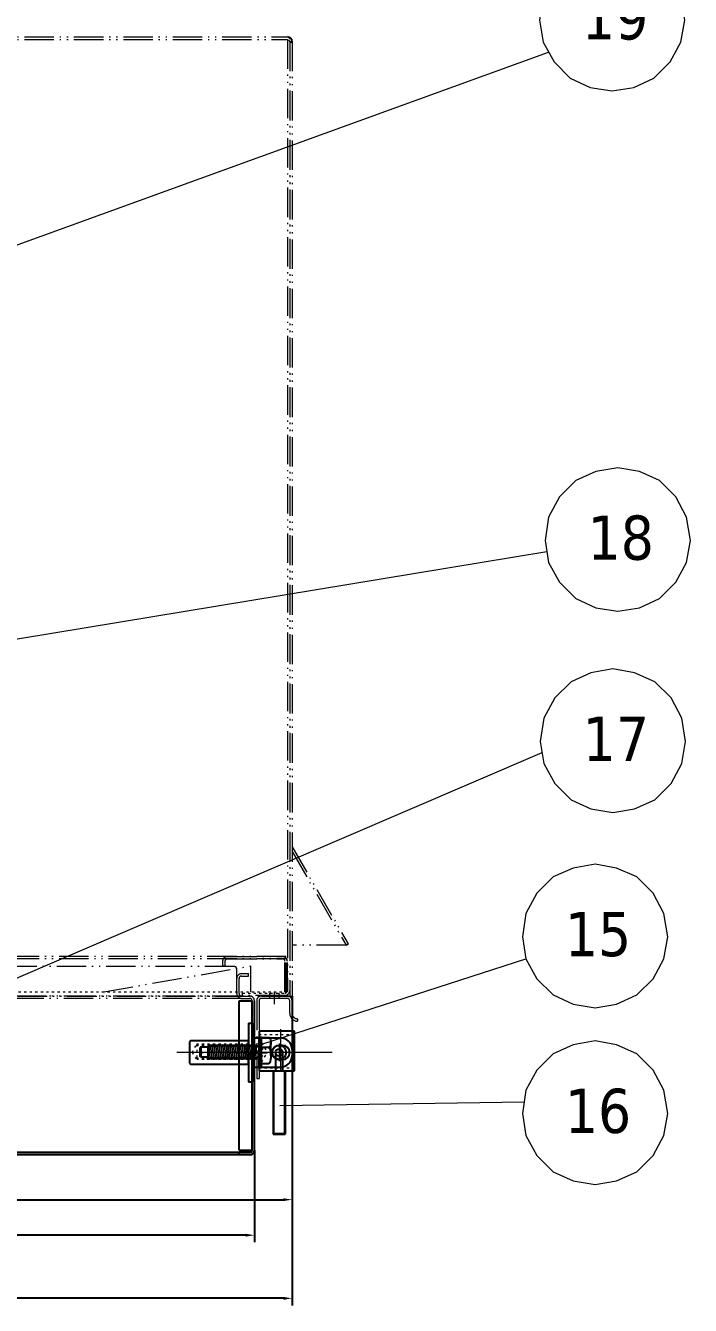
# Model space of a CAD drawing. Header units: millimetres. Extents: x 13152 to 35294, y -6229 to 14001.
# Drawn here: x 30918 to 31483, y 11224 to 12312 of the extents above; entities that cross this region are included whole.
import ezdxf

# ---------------------------------------------------------------- set-up
doc = ezdxf.new("R2010")
doc.units = ezdxf.units.MM
doc.header["$LTSCALE"] = 4
for name, pattern in [('5 双点画线', [10.5, 6.25, -1.25, 0.25, -1.25, 0.25, -1.25]), ('ACAD_ISO03W100', [1.18, 0.47, -0.71]), ('ACAD_ISO10W100', [18, 12, -3, 0, -3])]:
    doc.linetypes.add(name, pattern=pattern)
doc.layers.add('标注、文本', color=3, linetype='Continuous', lineweight=25)
doc.layers.add('铁心', color=3, linetype='Continuous', lineweight=0)
doc.styles.add('Tahoma$001', font='tahoma.ttf', dxfattribs={"height": 2.159784})
doc.styles.add('TH_GBDIM', font='romans.shx', dxfattribs={"width": 0.8, "bigfont": 'gbcbig.shx'})
doc.dimstyles.new('TH_GBDIM1', dxfattribs={"dimscale": 3, "dimtxt": 3.5, "dimasz": 2.5, "dimexe": 2, "dimexo": 0, "dimgap": 1.5, "dimtad": 1, "dimdec": 1, "dimzin": 0, "dimdsep": 46, "dimtxsty": 'TH_GBDIM', "dimcen": 2.5, "dimclrd": 3, "dimclre": 256, "dimclrt": 2, "dimadec": 0, "dimazin": 0, "dimtfac": 0.714286, "dimtdec": 1, "dimtmove": 0, "dimatfit": 3, "dimfxl": 0, "dimtzin": 0, "dimlwd": -1, "dimlwe": -1, "dimarcsym": 0})

# ---------------------------------------------------------------- blocks, each defined once
blk = doc.blocks.new('kopio')
at = {"layer": '标注、文本'}
for p, q in [((2171.1, -5563.7), (2171.1, -5597.3)), ((2201.1, -5563.7), (2171.1, -5563.7)), ((2201.1, -5597.3), (2201.1, -5563.7)), ((2181.1, -5573.3), (2184.1, -5573.3)), ((2181.1, -5585.3), (2184.1, -5585.3)), ((2171.1, -5597.3), (2201.1, -5597.3))]:
    blk.add_line(p, q, dxfattribs=at)
at = {"layer": '标注、文本', "color": 2, "linetype": 'ACAD_ISO03W100', "lineweight": 18}
for p, q in [((2201.1, -5566.3), (2171.1, -5566.3)), ((2171.1, -5594.3), (2201.1, -5594.3))]:
    blk.add_line(p, q, dxfattribs=at)
at = {"layer": '标注、文本', "color": 1, "linetype": 'ACAD_ISO10W100', "lineweight": 18}
for p, q in [((2182.6, -5563.1), (2182.6, -5599.1)), ((2167.5, -5579.3), (2213, -5579.3))]:
    blk.add_line(p, q, dxfattribs=at)
at = {"layer": '标注、文本'}
for centre, start, end in [((2181.1, -5579.3), 90, 270), ((2184.1, -5579.3), 270, 90)]:
    blk.add_arc(centre, 6, start, end, dxfattribs=at)
blk = doc.blocks.new('*D268')
at = {"layer": 'Defpoints', "color": 0}
for p in [(31112.4, 11356.1), (30077.4, 11354.1), (30077.4, 11283.8)]:
    blk.add_point(p, dxfattribs=at)
at = {"layer": '标注、文本'}
for p, q in [((31112.4, 11356.1), (31112.4, 11277.8)), ((30077.4, 11354.1), (30077.4, 11277.8))]:
    blk.add_line(p, q, dxfattribs=at)
at = {"layer": '标注、文本', "color": 3}
blk.add_line((31104.9, 11283.8), (30084.9, 11283.8), dxfattribs=at)
for points in [[(30084.9, 11285.1), (30084.9, 11282.6), (30077.4, 11283.8)], [(31104.9, 11285.1), (31104.9, 11282.6), (31112.4, 11283.8)]]:
    blk.add_solid(points, dxfattribs=at)
at = {"layer": '标注、文本', "color": 2, "insert": (30594.9, 11293.6), "char_height": 10.5, "attachment_point": 5, "style": 'TH_GBDIM'}
blk.add_mtext('1035', dxfattribs=at)
blk = doc.blocks.new('*D269')
at = {"layer": 'Defpoints', "color": 0}
for p in [(31144.4, 11487.1), (30617.4, 11352.1), (31144.4, 11314)]:
    blk.add_point(p, dxfattribs=at)
at = {"layer": '标注、文本'}
for p, q in [((31144.4, 11487.1), (31144.4, 11308)), ((30617.4, 11352.1), (30617.4, 11308))]:
    blk.add_line(p, q, dxfattribs=at)
at = {"layer": '标注、文本', "color": 3}
blk.add_line((30624.9, 11314), (31136.9, 11314), dxfattribs=at)
for points in [[(30624.9, 11315.3), (30624.9, 11312.8), (30617.4, 11314)], [(31136.9, 11315.3), (31136.9, 11312.8), (31144.4, 11314)]]:
    blk.add_solid(points, dxfattribs=at)
at = {"layer": '标注、文本', "color": 2, "insert": (30880.9, 11323.8), "char_height": 10.5, "attachment_point": 5, "style": 'TH_GBDIM'}
blk.add_mtext('525', dxfattribs=at)
blk = doc.blocks.new('*D270')
at = {"layer": 'Defpoints', "color": 0}
for p in [(31144.4, 11487.1), (30077.4, 11354.1), (30077.4, 11230.2)]:
    blk.add_point(p, dxfattribs=at)
at = {"layer": '标注、文本'}
for p, q in [((31144.4, 11487.1), (31144.4, 11224.2)), ((30077.4, 11354.1), (30077.4, 11224.2))]:
    blk.add_line(p, q, dxfattribs=at)
at = {"layer": '标注、文本', "color": 3}
blk.add_line((31136.9, 11230.2), (30084.9, 11230.2), dxfattribs=at)
for points in [[(30084.9, 11231.4), (30084.9, 11228.9), (30077.4, 11230.2)], [(31136.9, 11231.4), (31136.9, 11228.9), (31144.4, 11230.2)]]:
    blk.add_solid(points, dxfattribs=at)
at = {"layer": '标注、文本', "color": 2, "insert": (30610.9, 11239.9), "char_height": 10.5, "attachment_point": 5, "style": 'TH_GBDIM'}
blk.add_mtext('1065', dxfattribs=at)

msp = doc.modelspace()

# ---------------------------------------------------------------- linework, layer by layer
at = {"layer": '标注、文本', "color": 6, "linetype": '5 双点画线', "lineweight": 13}
for p, q in [((30623.02, 12302.14), (31140.37, 12302.14)), ((30623.02, 12300.14), (31140.37, 12300.14)), ((31140.37, 12300.14), (31140.37, 11491.62)), ((31142.37, 12298.65), (31142.37, 11487.11)), ((31142.37, 12298.14), (31142.37, 11491.62)), ((31144.37, 12298.14), (31144.37, 11487.11)), ((31144.37, 11613.91), (31192.01, 11531.4)), ((31144.37, 11609.91), (31190.28, 11530.4)), ((31144.37, 11609.91), (31188.02, 11534.3)), ((31190.28, 11530.4), (31144.37, 11530.4)), ((31139.37, 11518.62), (30619.37, 11518.62)), ((31139.37, 11520.62), (30649.37, 11520.62)), ((31089.37, 11520.62), (31136.37, 11520.62)), ((31089.37, 11518.62), (31136.37, 11518.62)), ((31139.37, 11490.62), (31139.37, 11520.62)), ((31095.37, 11512.11), (30619.37, 11512.11)), ((30984.37, 11490.62), (31109.37, 11512.62)), ((31085.37, 11516.62), (31085.37, 11512.62)), ((31085.37, 11512.62), (31087.37, 11512.62)), ((31087.37, 11516.62), (31087.37, 11512.62)), ((31097.37, 11489.11), (31097.37, 11510.11)), ((31109.37, 11490.62), (31109.37, 11512.62)), ((31138.37, 11490.62), (31138.37, 11516.62)), ((31140.37, 11490.62), (31140.37, 11516.62)), ((31099.37, 11489.11), (31099.37, 11502.11)), ((31101.37, 11506.11), (31107.37, 11506.11)), ((31101.37, 11504.11), (31107.37, 11504.11)), ((31107.37, 11504.11), (31107.37, 11506.11)), ((30617.37, 11487.11), (31144.37, 11487.11)), ((31101.37, 11487.11), (30617.37, 11487.11)), ((31103.37, 11487.11), (30619.37, 11487.11)), ((31101.37, 11487.11), (31108.37, 11487.11)), ((31102.37, 11487.62), (31102.37, 11489.62)), ((31138.37, 11487.62), (31102.37, 11487.62)), ((31118.37, 11487.11), (31140.37, 11487.11)), ((31101.37, 11485.11), (30617.37, 11485.11)), ((31101.37, 11485.11), (31108.37, 11485.11)), ((31114.37, 11483.11), (31114.37, 11417.11)), ((31116.37, 11483.11), (31116.37, 11417.11)), ((31140.37, 11485.11), (31118.37, 11485.11)), ((31142.37, 11472.61), (31142.37, 11483.11)), ((31144.37, 11483.11), (31144.37, 11472.61)), ((31149.37, 11466.7), (31149.37, 11466.7)), ((31114.37, 11417.11), (31116.37, 11417.11))]:
    msp.add_line(p, q, dxfattribs=at)
at = {"layer": '标注、文本'}
for p, q in [((31142.37, 12298.14), (31144.37, 12298.14)), ((31192.01, 11531.4), (31190.28, 11530.4)), ((31099.37, 11356.11), (31099.37, 11483.11)), ((31099.37, 11483.11), (31110.37, 11483.11)), ((31110.37, 11356.11), (31110.37, 11483.11)), ((31112.37, 11356.11), (31112.37, 11483.11)), ((31107.37, 11464.11), (31107.37, 11414.11)), ((31107.37, 11464.11), (31110.37, 11464.11)), ((31110.37, 11464.11), (31110.37, 11414.11)), ((31057.37, 11448.11), (31057.37, 11430.11)), ((31107.37, 11449.11), (31058.37, 11449.11)), ((31066.87, 11443.84), (31066.37, 11443.34)), ((31066.37, 11435.74), (31066.37, 11443.34)), ((31066.87, 11443.84), (31066.87, 11435.24)), ((31066.87, 11443.84), (31074.2, 11443.84)), ((31072.75, 11443.84), (31072.75, 11435.24)), ((31075.17, 11445.89), (31073.22, 11433.19)), ((31075.17, 11445.89), (31074.2, 11443.84)), ((31076.15, 11443.84), (31075.17, 11445.89)), ((31077.12, 11445.89), (31075.17, 11433.19)), ((31077.12, 11445.89), (31076.15, 11443.84)), ((31078.1, 11443.84), (31077.12, 11445.89)), ((31079.07, 11445.89), (31077.12, 11433.19)), ((31079.07, 11445.89), (31078.1, 11443.84)), ((31080.05, 11443.84), (31079.07, 11445.89)), ((31081.02, 11445.89), (31079.07, 11433.19)), ((31081.02, 11445.89), (31080.05, 11443.84)), ((31082, 11443.84), (31081.02, 11445.89)), ((31082.97, 11445.89), (31081.02, 11433.19)), ((31082.97, 11445.89), (31082, 11443.84)), ((31083.95, 11443.84), (31082.97, 11445.89)), ((31084.92, 11445.89), (31082.97, 11433.19)), ((31084.92, 11445.89), (31083.95, 11443.84)), ((31085.9, 11443.84), (31084.92, 11445.89)), ((31086.87, 11445.89), (31084.92, 11433.19)), ((31086.87, 11445.89), (31085.9, 11443.84)), ((31087.85, 11443.84), (31086.87, 11445.89)), ((31088.82, 11445.89), (31086.87, 11433.19)), ((31088.82, 11445.89), (31087.85, 11443.84)), ((31089.8, 11443.84), (31088.82, 11445.89)), ((31090.77, 11445.89), (31088.82, 11433.19)), ((31090.77, 11445.89), (31089.8, 11443.84)), ((31091.75, 11443.84), (31090.77, 11445.89)), ((31092.72, 11445.89), (31090.77, 11433.19)), ((31092.72, 11445.89), (31091.75, 11443.84)), ((31093.7, 11443.84), (31092.72, 11445.89)), ((31094.67, 11445.89), (31092.72, 11433.19)), ((31094.67, 11445.89), (31093.7, 11443.84)), ((31095.65, 11443.84), (31094.67, 11445.89)), ((31096.62, 11445.89), (31094.67, 11433.19)), ((31096.62, 11445.89), (31095.65, 11443.84)), ((31097.6, 11443.84), (31096.62, 11445.89)), ((31098.57, 11445.89), (31096.62, 11433.19)), ((31098.57, 11445.89), (31097.6, 11443.84)), ((31099.55, 11443.84), (31098.57, 11445.89)), ((31100.52, 11445.89), (31098.57, 11433.19)), ((31100.52, 11445.89), (31099.55, 11443.84)), ((31101.5, 11443.84), (31100.52, 11445.89)), ((31102.47, 11445.89), (31100.52, 11433.19)), ((31102.47, 11445.89), (31101.5, 11443.84)), ((31103.45, 11443.84), (31102.47, 11445.89)), ((31104.42, 11445.89), (31102.47, 11433.19)), ((31104.42, 11445.89), (31103.45, 11443.84)), ((31105.4, 11443.84), (31104.42, 11445.89)), ((31106.37, 11445.89), (31104.42, 11433.19)), ((31106.37, 11445.89), (31105.4, 11443.84)), ((31107.35, 11443.84), (31106.37, 11445.89)), ((31108.32, 11445.89), (31106.37, 11433.19)), ((31108.32, 11445.89), (31107.35, 11443.84)), ((31107.37, 11429.11), (31107.37, 11449.11)), ((31109.3, 11443.84), (31108.32, 11445.89)), ((31110.27, 11445.89), (31108.32, 11433.19)), ((31110.27, 11445.89), (31109.3, 11443.84)), ((31111.25, 11443.84), (31110.27, 11445.89)), ((31112.22, 11445.89), (31110.27, 11433.19)), ((31110.37, 11451.61), (31134.37, 11451.61)), ((31112.22, 11445.89), (31111.25, 11443.84)), ((31113.2, 11443.84), (31112.22, 11445.89)), ((31114.17, 11445.89), (31112.22, 11433.19)), ((31114.17, 11445.89), (31113.2, 11443.84)), ((31115.15, 11443.84), (31114.17, 11445.89)), ((31116.37, 11443.84), (31115.15, 11443.84)), ((31116.37, 11427.21), (31116.37, 11451.88)), ((31118.37, 11451.88), (31116.37, 11451.88)), ((31118.37, 11427.21), (31118.37, 11451.88)), ((31118.37, 11451.88), (31124.37, 11451.88)), ((31124.37, 11443.35), (31118.37, 11443.35)), ((31126.37, 11436.46), (31126.37, 11447.62)), ((31066.87, 11435.24), (31066.37, 11435.74)), ((31072.75, 11435.24), (31066.87, 11435.24)), ((31073.22, 11433.19), (31072.25, 11435.24)), ((31074.2, 11435.24), (31073.22, 11433.19)), ((31075.17, 11433.19), (31074.2, 11435.24)), ((31076.15, 11435.24), (31075.17, 11433.19)), ((31077.12, 11433.19), (31076.15, 11435.24)), ((31078.1, 11435.24), (31077.12, 11433.19)), ((31079.07, 11433.19), (31078.1, 11435.24)), ((31080.05, 11435.24), (31079.07, 11433.19)), ((31081.02, 11433.19), (31080.05, 11435.24)), ((31082, 11435.24), (31081.02, 11433.19)), ((31082.97, 11433.19), (31082, 11435.24)), ((31083.95, 11435.24), (31082.97, 11433.19)), ((31084.92, 11433.19), (31083.95, 11435.24)), ((31085.9, 11435.24), (31084.92, 11433.19)), ((31086.87, 11433.19), (31085.9, 11435.24)), ((31087.85, 11435.24), (31086.87, 11433.19)), ((31088.82, 11433.19), (31087.85, 11435.24)), ((31089.8, 11435.24), (31088.82, 11433.19)), ((31090.77, 11433.19), (31089.8, 11435.24)), ((31091.75, 11435.24), (31090.77, 11433.19)), ((31092.72, 11433.19), (31091.75, 11435.24)), ((31093.7, 11435.24), (31092.72, 11433.19)), ((31094.67, 11433.19), (31093.7, 11435.24)), ((31095.65, 11435.24), (31094.67, 11433.19)), ((31096.62, 11433.19), (31095.65, 11435.24)), ((31097.6, 11435.24), (31096.62, 11433.19)), ((31098.57, 11433.19), (31097.6, 11435.24)), ((31099.55, 11435.24), (31098.57, 11433.19)), ((31100.52, 11433.19), (31099.55, 11435.24)), ((31101.5, 11435.24), (31100.52, 11433.19)), ((31102.47, 11433.19), (31101.5, 11435.24)), ((31103.45, 11435.24), (31102.47, 11433.19)), ((31104.42, 11433.19), (31103.45, 11435.24)), ((31105.4, 11435.24), (31104.42, 11433.19)), ((31106.37, 11433.19), (31105.4, 11435.24)), ((31107.35, 11435.24), (31106.37, 11433.19)), ((31108.32, 11433.19), (31107.35, 11435.24)), ((31109.3, 11435.24), (31108.32, 11433.19)), ((31110.27, 11433.19), (31109.3, 11435.24)), ((31111.25, 11435.24), (31110.27, 11433.19)), ((31112.22, 11433.19), (31111.25, 11435.24)), ((31113.2, 11435.24), (31112.22, 11433.19)), ((31114.17, 11433.19), (31113.2, 11435.24)), ((31115.15, 11435.24), (31114.17, 11433.19)), ((31114.37, 11439.11), (31123.37, 11439.11)), ((31116.37, 11435.24), (31115.15, 11435.24)), ((31130.37, 11439.11), (31130.37, 11423.53)), ((31136.37, 11439.11), (31136.37, 11423.53)), ((31144.37, 11441.61), (31144.37, 11436.61)), ((31058.37, 11429.11), (31107.37, 11429.11)), ((31110.37, 11426.61), (31134.37, 11426.61)), ((31118.37, 11427.21), (31116.37, 11427.21)), ((31124.37, 11429.56), (31118.37, 11429.56)), ((31128.3, 11423.53), (31128.3, 11369.73)), ((31128.69, 11423.53), (31128.69, 11370.28)), ((31138.08, 11423.53), (31138.08, 11370.28)), ((31138.44, 11423.53), (31138.44, 11369.73)), ((31107.37, 11414.11), (31110.37, 11414.11)), ((31128.3, 11369.73), (31128.69, 11370.28)), ((31128.3, 11369.73), (31138.44, 11369.73)), ((31128.69, 11370.28), (31138.08, 11370.28)), ((31138.08, 11370.28), (31138.44, 11369.73)), ((31099.37, 11356.11), (31110.37, 11356.11)), ((31108.37, 11354.11), (30617.37, 11354.11)), ((31108.37, 11352.11), (30617.37, 11352.11)), ((31099.37, 11352.11), (31099.37, 11354.11))]:
    msp.add_line(p, q, dxfattribs=at)
at = {"layer": '标注、文本', "color": 2, "linetype": 'ACAD_ISO03W100', "lineweight": 18}
for p, q in [((30619.37, 11490.62), (31139.37, 11490.62)), ((31102.37, 11489.62), (31138.37, 11489.62)), ((31125.37, 11487.62), (31125.37, 11489.62)), ((31125.37, 11485.11), (31125.37, 11487.11)), ((31133.37, 11487.62), (31133.37, 11489.62)), ((31133.37, 11485.11), (31133.37, 11487.11)), ((31138.37, 11490.62), (31140.37, 11490.62)), ((31059.37, 11439.11), (31063.37, 11446.11)), ((31107.37, 11445.11), (31062.8, 11445.11)), ((31107.37, 11446.11), (31063.37, 11446.11)), ((31063.37, 11446.11), (31063.37, 11433.11)), ((31116.37, 11451.24), (31123.37, 11439.11)), ((31116.37, 11447.24), (31121.06, 11439.11)), ((31059.37, 11439.11), (31063.37, 11433.11)), ((31107.37, 11434.11), (31062.7, 11434.11)), ((31107.37, 11433.11), (31063.37, 11433.11)), ((31116.37, 11430.99), (31121.06, 11439.11)), ((31116.37, 11426.99), (31123.37, 11439.11))]:
    msp.add_line(p, q, dxfattribs=at)
at = {"layer": '标注、文本', "color": 1, "linetype": 'ACAD_ISO10W100', "lineweight": 18}
for p, q in [((31129.37, 11485.35), (31129.37, 11490.58)), ((31129.37, 11480.22), (31129.37, 11490.01)), ((31133.37, 11446.61), (31133.37, 11431.61)), ((31128.69, 11439.11), (31046.37, 11439.11)), ((31178.38, 11439.11), (31050.42, 11439.11))]:
    msp.add_line(p, q, dxfattribs=at)
at = {"layer": '标注、文本'}
for radius in [6, 3]:
    msp.add_circle((31133.37, 11439.11), radius, dxfattribs=at)
for centre, radius, start, end in [((31140.37, 12298.14), 4, 0, 90), ((31058.37, 11448.11), 1, 90, 180), ((31134.37, 11441.61), 10, 0, 90), ((31134.37, 11436.61), 10, 270, 0), ((31058.37, 11430.11), 1, 180, 270), ((31108.37, 11356.11), 4, 270, 0), ((31108.37, 11356.11), 2, 270, 0)]:
    msp.add_arc(centre, radius, start, end, dxfattribs=at)
at = {"layer": '标注、文本', "color": 2, "linetype": 'ACAD_ISO03W100', "lineweight": 18}
for centre, start, end in [((31140.37, 12298.14), 0, 90), ((31138.37, 11491.62), 270, 0)]:
    msp.add_arc(centre, 2, start, end, dxfattribs=at)
at = {"layer": '标注、文本', "color": 6, "linetype": '5 双点画线', "lineweight": 13}
for centre, radius, start, end in [((31089.37, 11516.62), 4, 90, 180), ((31089.37, 11516.62), 2, 90, 180), ((31136.37, 11516.62), 4, 0, 90), ((31136.37, 11516.62), 2, 0, 90), ((31095.37, 11510.11), 2, 0, 90), ((31101.37, 11502.11), 4, 90, 180), ((31101.37, 11502.11), 2, 90, 180), ((31101.37, 11489.11), 4, 180, 270), ((31101.37, 11489.11), 2, 180, 270), ((31108.37, 11483.11), 4, 0, 90), ((31118.37, 11483.11), 4, 90, 180), ((31138.37, 11491.62), 4, 270, 0), ((31140.37, 11483.11), 4, 0, 90), ((31108.37, 11483.11), 2, 0, 90), ((31118.37, 11483.11), 2, 90, 180), ((31140.37, 11483.11), 2, 0, 90), ((31149.37, 11472.61), 7, 180, 260.40593), ((31149.37, 11472.61), 5, 180, 260.40593), ((31148.37, 11466.7), 1, 260.40593, 0), ((31148.37, 11466.7), 1, 0, 80.40593)]:
    msp.add_arc(centre, radius, start, end, dxfattribs=at)
at = {"layer": '标注、文本', "extrusion": (0, 0, -1)}
for centre, major_axis, ratio in [((31124.37, 11447.62), (0, 4.26), 0.4693246), ((31124.37, 11436.46), (0, 6.9), 0.2900585)]:
    msp.add_ellipse(centre, major_axis=major_axis, ratio=ratio, start_param=0, end_param=3.1415927, dxfattribs=at)
at = {"layer": '铁心', "lineweight": 13}
for points in [[(31478.12, 12316.48), (31474.81, 12336.36), (31465.77, 12353.53), (31451.92, 12367.38), (31434.75, 12374.91), (31416.38, 12378.22), (31397.71, 12374.91), (31380.84, 12367.38), (31366.98, 12353.53), (31357.65, 12336.36), (31354.64, 12316.48), (31357.65, 12297.81), (31366.98, 12280.94), (31380.84, 12267.09), (31397.71, 12259.25), (31416.38, 12256.24), (31434.75, 12259.25), (31451.92, 12267.09), (31465.77, 12280.94), (31474.81, 12297.81)], [(31482.87, 11874.3), (31479.56, 11894.18), (31470.52, 11911.35), (31456.67, 11925.21), (31439.5, 11932.73), (31421.13, 11936.05), (31402.45, 11932.73), (31385.59, 11925.21), (31371.73, 11911.35), (31362.39, 11894.18), (31359.38, 11874.3), (31362.39, 11855.63), (31371.73, 11838.76), (31385.59, 11824.91), (31402.45, 11817.08), (31421.13, 11814.07), (31439.5, 11817.08), (31456.67, 11824.91), (31470.52, 11838.76), (31479.56, 11855.63)], [(31478.79, 11703.34), (31475.47, 11723.22), (31466.44, 11740.39), (31452.58, 11754.24), (31435.42, 11761.77), (31417.04, 11765.08), (31398.37, 11761.77), (31381.5, 11754.24), (31367.65, 11740.39), (31358.31, 11723.22), (31355.3, 11703.34), (31358.31, 11684.67), (31367.65, 11667.8), (31381.5, 11653.95), (31398.37, 11646.11), (31417.04, 11643.1), (31435.42, 11646.11), (31452.58, 11653.95), (31466.44, 11667.8), (31475.47, 11684.67)], [(31463.57, 11537.38), (31460.26, 11557.26), (31451.22, 11574.43), (31437.37, 11588.29), (31420.2, 11595.82), (31401.83, 11599.13), (31383.16, 11595.82), (31366.29, 11588.29), (31352.43, 11574.43), (31343.1, 11557.26), (31340.09, 11537.38), (31343.1, 11518.71), (31352.43, 11501.84), (31366.29, 11487.99), (31383.16, 11480.16), (31401.83, 11477.15), (31420.2, 11480.16), (31437.37, 11487.99), (31451.22, 11501.84), (31460.26, 11518.71)], [(31463.57, 11387.14), (31460.26, 11407.02), (31451.22, 11424.19), (31437.37, 11438.04), (31420.2, 11445.57), (31401.83, 11448.89), (31383.16, 11445.57), (31366.29, 11438.04), (31352.43, 11424.19), (31343.1, 11407.02), (31340.09, 11387.14), (31343.1, 11368.47), (31352.43, 11351.6), (31366.29, 11337.75), (31383.16, 11329.92), (31401.83, 11326.91), (31420.2, 11329.92), (31437.37, 11337.75), (31451.22, 11351.6), (31460.26, 11368.47)]]:
    msp.add_lwpolyline(points, close=True, dxfattribs=at)
for points in [[(30416.1, 11946.16), (31362.32, 12289.37), (31362.32, 12289.37)], [(30325.4, 11694.07), (31360.89, 11864.97), (31360.89, 11864.97)], [(30727.87, 11423.99), (31356.81, 11694), (31356.81, 11694)], [(31109.81, 11443.25), (31343.1, 11518.71), (31343.1, 11518.71)], [(31133.91, 11394.03), (31341.59, 11397.08), (31341.59, 11397.08)]]:
    msp.add_lwpolyline(points, dxfattribs=at)

# ---------------------------------------------------------------- block references
at = {"layer": '标注、文本', "rotation": 180}
msp.add_blockref('kopio', (33317.48, 5859.8), dxfattribs=at)

# ---------------------------------------------------------------- texts
at = {"layer": '铁心', "lineweight": 13, "style": 'Tahoma$001'}
for s, p in [('19', (31390.7, 12300.06)), ('18', (31395.45, 11857.88)), ('17', (31391.36, 11686.92)), ('15', (31376.15, 11520.96)), ('16', (31376.15, 11370.72))]:
    msp.add_text(s, height=37.589, dxfattribs=at).set_placement(p)

# ---------------------------------------------------------------- dimensions: what is measured, and where the dimension line sits
at = {"layer": '标注、文本'}
for base, p1, p2, text, picture, middle in [((30077.4, 11230.17), (31144.37, 11487.11), (30077.4, 11354.11), '1065', '*D270', (30610.89, 11239.92)), ((31144.37, 11314.02), (30617.37, 11352.11), (31144.37, 11487.11), '525', '*D269', (30880.87, 11323.77)), ((30077.4, 11283.81), (31112.37, 11356.11), (30077.4, 11354.11), '1035', '*D268', (30594.89, 11293.56))]:
    dim = msp.add_linear_dim(base=base, p1=p1, p2=p2, text=text, dimstyle='TH_GBDIM1', dxfattribs=at)
    dim.commit()
    dim.dimension.update_dxf_attribs({"geometry": picture, "text_midpoint": middle})

doc.saveas('drawing.dxf')
